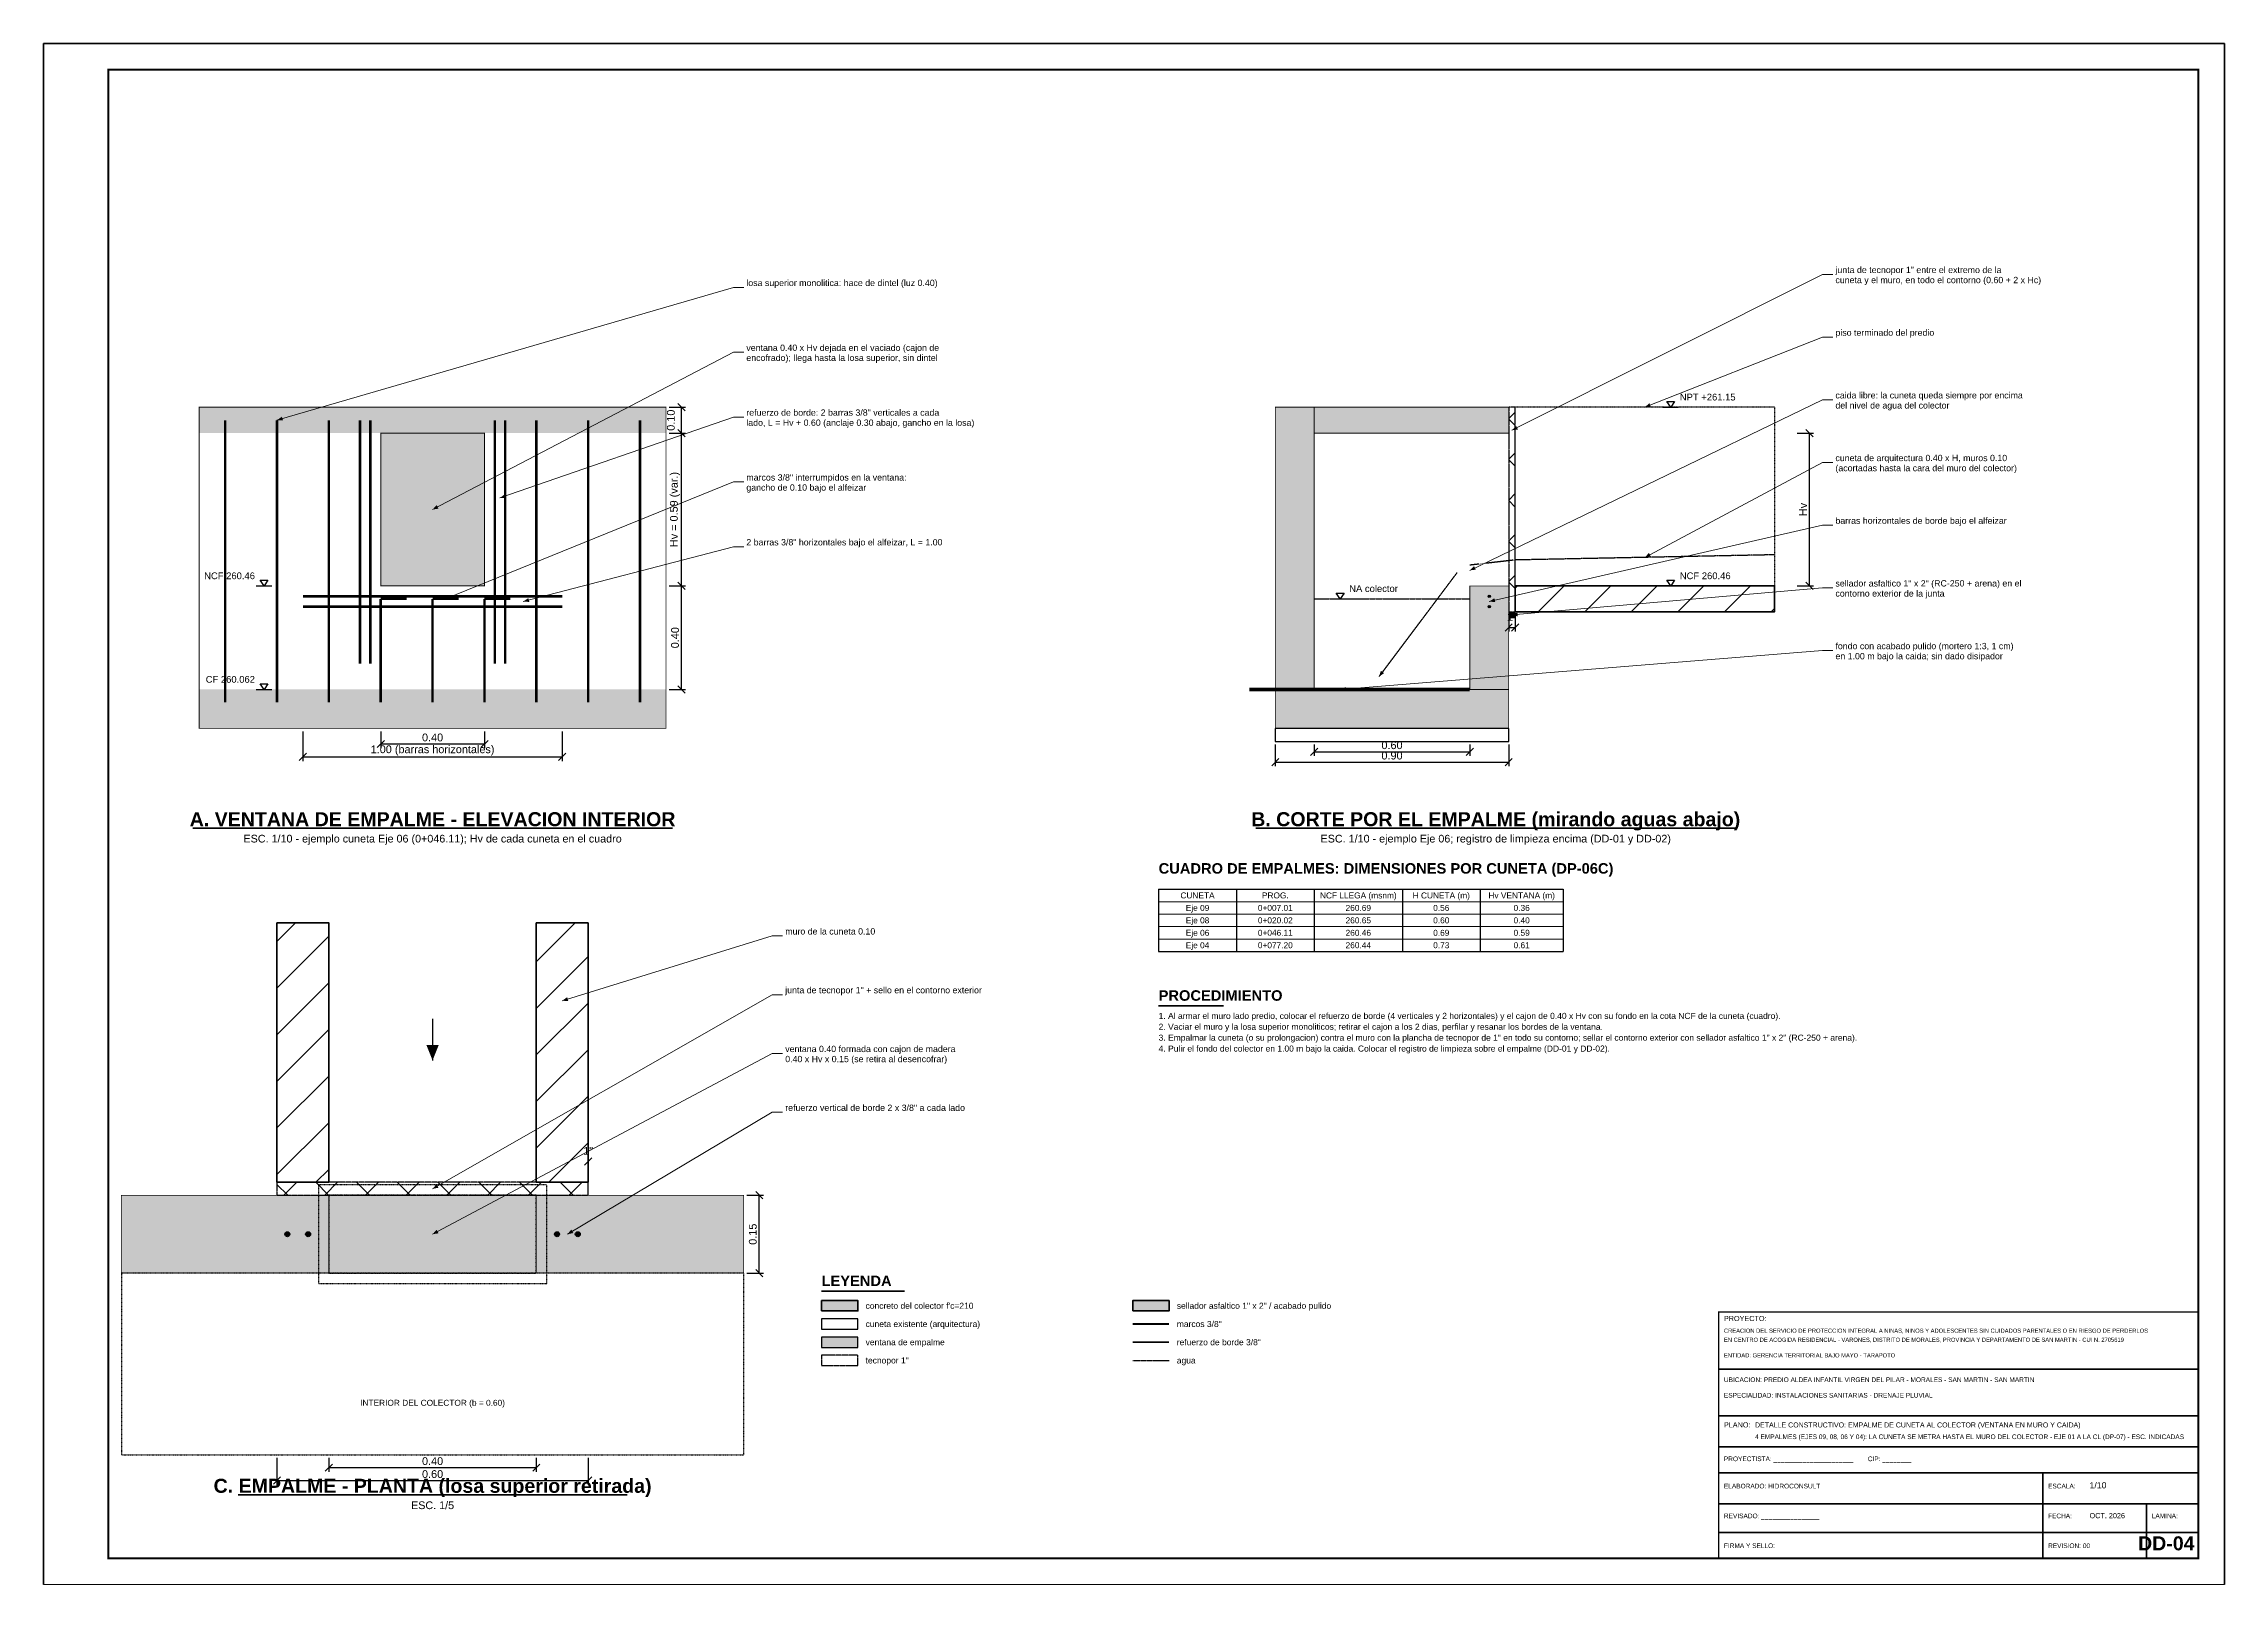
# Paper-space layout 'DD-04' of a CAD drawing. Header units: metres, sheet in millimetres. Extents: x 0 to 841, y 0 to 594.
# The model-space entities are those that its viewports show. They can reach past a viewport. Long polylines and large blocks are cut down to what shows.
import ezdxf
from ezdxf.enums import TextEntityAlignment as Align

# ---------------------------------------------------------------- set-up
doc = ezdxf.new("R2010")
doc.units = ezdxf.units.M
doc.header["$LTSCALE"] = 0.25
doc.linetypes.add('DASHED', pattern=[1.524, 1.27, -0.254])
doc.linetypes.add('HIDDEN', pattern=[0.375, 0.25, -0.125])
for name, color, linetype, lineweight in [('ACERO', 1, 'CONTINUOUS', 35), ('ACERO-LONG', 5, 'CONTINUOUS', 35), ('AGUA', 150, 'DASHED', 25), ('CONCRETO', 250, 'CONTINUOUS', 50), ('CONCRETO-OCULTO', 8, 'HIDDEN', 25), ('CORTES', 6, 'CONTINUOUS', 50), ('COTAS', 94, 'CONTINUOUS', 18), ('CUNETA', 3, 'CONTINUOUS', 35), ('GRILLA', 9, 'CONTINUOUS', 13), ('LLAMADAS', 30, 'CONTINUOUS', 18), ('MARCO', 7, 'CONTINUOUS', 50), ('ROTULO', 7, 'CONTINUOUS', 35), ('TERRENO', 7, 'CONTINUOUS', 30), ('TITULOS', 160, 'CONTINUOUS', 35)]:
    doc.layers.add(name, color=color, linetype=linetype, lineweight=lineweight)
for name, color, linetype in [('ACERO-PUNTOS', 5, 'CONTINUOUS'), ('CUNETA-OCULTA', 3, 'HIDDEN'), ('EXCAVACION', 8, 'HIDDEN'), ('FLUJO', 150, 'CONTINUOUS'), ('JUNTAS', 8, 'DASHED'), ('LEYENDA', 7, 'CONTINUOUS'), ('NIVELES', 7, 'CONTINUOUS'), ('ROTULO-TEXTO', 7, 'CONTINUOUS'), ('SOLADO', 8, 'CONTINUOUS'), ('TERRENO-ACHURADO', 8, 'CONTINUOUS'), ('TEXTOS', 7, 'CONTINUOUS'), ('TEXTOS-NOTAS', 7, 'CONTINUOUS')]:
    doc.layers.add(name, color=color, linetype=linetype)
doc.layers.add('CONCRETO-ACHURADO', color=8, linetype='CONTINUOUS', true_color=0xe2e2e2)
doc.layers.add('ISO-CUNETA', color=94, linetype='CONTINUOUS', true_color=0xa8d6a8)
doc.styles.get("Standard").update_dxf_attribs({"font": 'arial.ttf'})
doc.styles.add('TITULOS', font='arialbd.ttf')
doc.dimstyles.new('COT-10', dxfattribs={"dimscale": 0.01, "dimtxt": 3, "dimasz": 2.2, "dimexe": 1.6, "dimexo": 1.2, "dimgap": 1, "dimtad": 1, "dimzin": 0, "dimdsep": 46, "dimtxsty": 'Standard', "dimtsz": 1.4, "dimcen": 2.5, "dimclrd": 256, "dimclre": 256, "dimclrt": 7, "dimazin": 3, "dimtfac": 1, "dimtmove": 0, "dimatfit": 3})

# ---------------------------------------------------------------- blocks, each defined once
blk = doc.blocks.new('SIMB-NIVEL')
at = {"layer": 'NIVELES'}
blk.add_line((-3, 0), (3, 0), dxfattribs=at)
blk.add_lwpolyline([(0, 0), (-1.5, 2.2), (1.5, 2.2)], close=True, dxfattribs=at)
blk = doc.blocks.new('ACERO-38')
at = {"layer": 'ACERO-PUNTOS'}
h = blk.add_hatch(color=5, dxfattribs=at)
h.dxf.hatch_style = 1
h.paths.add_polyline_path([(-0.00475, 0, 1), (0.00475, 0, 1)])
at = {"layer": 'ACERO-PUNTOS', "color": 5}
blk.add_circle((0, 0), 0.00475, dxfattribs=at)
blk = doc.blocks.new('SIMB-FLECHA')
at = {"layer": 'FLUJO'}
blk.add_lwpolyline([(-4, 0), (4, 0)], dxfattribs=at)
blk.add_solid([(4, 0), (1, 1.2), (1, -1.2)], dxfattribs=at)

msp = doc.modelspace()

# ---------------------------------------------------------------- hatches: boundary and pattern name
at = {"layer": 'CONCRETO-ACHURADO', "true_color": 0xe2e2e2}
h = msp.add_hatch(color=7, dxfattribs=at)
h.dxf.hatch_style = 1
h.paths.add_polyline_path([(349232.6, 9281256.2283), (349234.4, 9281256.2283), (349234.4, 9281256.3283), (349232.6, 9281256.3283)])
h = msp.add_hatch(color=7, dxfattribs=at)
h.dxf.hatch_style = 1
h.paths.add_polyline_path([(349236.75, 9281255.24), (349236.9, 9281255.24), (349236.9, 9281256.3283), (349236.75, 9281256.3283)])
h = msp.add_hatch(color=7, dxfattribs=at)
h.dxf.hatch_style = 1
h.paths.add_polyline_path([(349236.9, 9281256.2283), (349237.65, 9281256.2283), (349237.65, 9281256.3283), (349236.9, 9281256.3283)])
h = msp.add_hatch(color=7, dxfattribs=at)
h.dxf.hatch_style = 1
h.paths.add_polyline_path([(349237.5, 9281255.24), (349237.65, 9281255.24), (349237.65, 9281255.6393), (349237.5, 9281255.6393)])
h = msp.add_hatch(color=7, dxfattribs=at)
h.dxf.hatch_style = 1
h.paths.add_polyline_path([(349232.6, 9281255.09), (349234.4, 9281255.09), (349234.4, 9281255.24), (349232.6, 9281255.24)])
h = msp.add_hatch(color=7, dxfattribs=at)
h.dxf.hatch_style = 1
h.paths.add_polyline_path([(349236.75, 9281255.09), (349237.65, 9281255.09), (349237.65, 9281255.24), (349236.75, 9281255.24)])
h = msp.add_hatch(color=7, dxfattribs=at)
h.dxf.hatch_style = 1
h.paths.add_polyline_path([(349232.3, 9281252.99), (349233.1, 9281252.99), (349233.1, 9281253.29), (349232.3, 9281253.29)])
h = msp.add_hatch(color=7, dxfattribs=at)
h.dxf.hatch_style = 1
h.paths.add_polyline_path([(349233.9, 9281252.99), (349234.7, 9281252.99), (349234.7, 9281253.29), (349233.9, 9281253.29)])
h = msp.add_hatch(color=7, dxfattribs=at)
h.dxf.hatch_style = 1
h.paths.add_polyline_path([(349235, 9281252.844), (349235.14, 9281252.844), (349235.14, 9281252.884), (349235, 9281252.884)])
at = {"layer": 'CORTES'}
h = msp.add_hatch(color=7, dxfattribs=at)
h.dxf.hatch_style = 1
h.paths.add_polyline_path([(349237.65, 9281255.5143), (349237.675, 9281255.5143), (349237.675, 9281255.5393), (349237.65, 9281255.5393)])
h = msp.add_hatch(color=7, dxfattribs=at)
h.dxf.hatch_style = 1
h.paths.add_polyline_path([(349236.2, 9281252.844), (349236.34, 9281252.844), (349236.34, 9281252.884), (349236.2, 9281252.884)])
at = {"layer": 'ISO-CUNETA', "true_color": 0xa8d6a8}
h = msp.add_hatch(color=7, dxfattribs=at)
h.dxf.hatch_style = 1
h.paths.add_polyline_path([(349233.3, 9281255.6393), (349233.7, 9281255.6393), (349233.7, 9281256.2283), (349233.3, 9281256.2283)])
h = msp.add_hatch(color=7, dxfattribs=at)
h.dxf.hatch_style = 1
h.paths.add_polyline_path([(349233.1, 9281252.99), (349233.9, 9281252.99), (349233.9, 9281253.29), (349233.1, 9281253.29)])
h = msp.add_hatch(color=7, dxfattribs=at)
h.dxf.hatch_style = 1
h.paths.add_polyline_path([(349235, 9281252.7036), (349235.14, 9281252.7036), (349235.14, 9281252.7436), (349235, 9281252.7436)])
at = {"layer": 'JUNTAS'}
h = msp.add_hatch(dxfattribs=at)
h.set_pattern_fill('ANSI37', scale=0.035)
h.paths.add_polyline_path([(349237.65, 9281255.5393), (349237.675, 9281255.5393), (349237.675, 9281256.3283), (349237.65, 9281256.3283)])
h = msp.add_hatch(dxfattribs=at)
h.set_pattern_fill('ANSI37', scale=0.035)
h.paths.add_polyline_path([(349232.9, 9281253.29), (349234.1, 9281253.29), (349234.1, 9281253.34), (349232.9, 9281253.34)])
at = {"layer": 'TERRENO-ACHURADO'}
h = msp.add_hatch(dxfattribs=at)
h.set_pattern_fill('ANSI31', scale=0.04)
h.paths.add_polyline_path([(349237.675, 9281255.5393), (349238.675, 9281255.5393), (349238.675, 9281255.6393), (349237.675, 9281255.6393)])
h = msp.add_hatch(dxfattribs=at)
h.set_pattern_fill('ANSI31', scale=0.04)
h.paths.add_polyline_path([(349233.1, 9281253.34), (349232.9, 9281253.34), (349232.9, 9281254.34), (349233.1, 9281254.34)])
h = msp.add_hatch(dxfattribs=at)
h.set_pattern_fill('ANSI31', scale=0.04)
h.paths.add_polyline_path([(349233.9, 9281253.34), (349234.1, 9281253.34), (349234.1, 9281254.34), (349233.9, 9281254.34)])

# ---------------------------------------------------------------- linework, layer by layer
at = {"layer": 'ACERO'}
for points, const_width in [([(349232.7, 9281255.19), (349232.7, 9281256.2783)], 0.0095), ([(349232.9, 9281255.19), (349232.9, 9281256.2783)], 0.0095), ([(349233.1, 9281255.19), (349233.1, 9281256.2783)], 0.0095), ([(349233.9, 9281255.19), (349233.9, 9281256.2783)], 0.0095), ([(349234.1, 9281255.19), (349234.1, 9281256.2783)], 0.0095), ([(349234.3, 9281255.19), (349234.3, 9281256.2783)], 0.0095), ([(349233.3, 9281255.19), (349233.3, 9281255.5893)], 0.0095), ([(349233.3, 9281255.5893), (349233.4, 9281255.5893)], 0.0095), ([(349233.5, 9281255.19), (349233.5, 9281255.5893)], 0.0095), ([(349233.5, 9281255.5893), (349233.6, 9281255.5893)], 0.0095), ([(349233.7, 9281255.19), (349233.7, 9281255.5893)], 0.0095), ([(349233.7, 9281255.5893), (349233.8, 9281255.5893)], 0.0095), ([(349236.2, 9281252.7938), (349236.34, 9281252.7938)], 0.007)]:
    msp.add_lwpolyline(points, dxfattribs=dict(at, const_width=const_width))
at = {"layer": 'ACERO-LONG'}
for points, const_width in [([(349233.22, 9281255.3393), (349233.22, 9281256.2783)], 0.0095), ([(349233.26, 9281255.3393), (349233.26, 9281256.2783)], 0.0095), ([(349233.74, 9281255.3393), (349233.74, 9281256.2783)], 0.0095), ([(349233.78, 9281255.3393), (349233.78, 9281256.2783)], 0.0095), ([(349233, 9281255.5993), (349234, 9281255.5993)], 0.0095), ([(349233, 9281255.5593), (349234, 9281255.5593)], 0.0095), ([(349236.2, 9281252.7236), (349236.34, 9281252.7236)], 0.007)]:
    msp.add_lwpolyline(points, dxfattribs=dict(at, const_width=const_width))
at = {"layer": 'AGUA'}
for p, q in [((349237.45, 9281255.6893), (349237.15, 9281255.29)), ((349236.2, 9281252.6534), (349236.34, 9281252.6534))]:
    msp.add_line(p, q, dxfattribs=at)
for points in [[(349238.675, 9281255.7593), (349237.675, 9281255.7393), (349237.5, 9281255.7193)], [(349236.9, 9281255.59), (349237.5, 9281255.59)]]:
    msp.add_lwpolyline(points, dxfattribs=at)
msp.add_solid([(349237.15, 9281255.29), (349237.1694, 9281255.303), (349237.1571, 9281255.3122)], dxfattribs=at)
at = {"layer": 'CONCRETO', "const_width": 0.003}
for points in [[(349232.6, 9281255.09), (349234.4, 9281255.09), (349234.4, 9281256.3283), (349232.6, 9281256.3283)], [(349236.75, 9281255.24), (349236.9, 9281255.24), (349236.9, 9281256.3283), (349236.75, 9281256.3283)], [(349236.9, 9281256.2283), (349237.65, 9281256.2283), (349237.65, 9281256.3283), (349236.9, 9281256.3283)], [(349237.5, 9281255.24), (349237.65, 9281255.24), (349237.65, 9281255.6393), (349237.5, 9281255.6393)], [(349236.75, 9281255.09), (349237.65, 9281255.09), (349237.65, 9281255.24), (349236.75, 9281255.24)], [(349232.3, 9281252.99), (349233.1, 9281252.99), (349233.1, 9281253.29), (349232.3, 9281253.29)], [(349233.9, 9281252.99), (349234.7, 9281252.99), (349234.7, 9281253.29), (349233.9, 9281253.29)]]:
    msp.add_lwpolyline(points, close=True, dxfattribs=at)
at = {"layer": 'CONCRETO'}
msp.add_lwpolyline([(349235, 9281252.844), (349235.14, 9281252.844), (349235.14, 9281252.884), (349235, 9281252.884)], close=True, dxfattribs=at)
at = {"layer": 'CONCRETO-OCULTO'}
msp.add_lwpolyline([(349232.3, 9281252.29), (349234.7, 9281252.29), (349234.7, 9281252.99), (349232.3, 9281252.99)], close=True, dxfattribs=at)
at = {"layer": 'CORTES', "const_width": 0.015}
msp.add_lwpolyline([(349236.65, 9281255.24), (349237.5, 9281255.24)], dxfattribs=at)
at = {"layer": 'CORTES'}
msp.add_lwpolyline([(349236.2, 9281252.844), (349236.34, 9281252.844), (349236.34, 9281252.884), (349236.2, 9281252.884)], close=True, dxfattribs=at)
at = {"layer": 'CUNETA', "const_width": 0.004}
msp.add_lwpolyline([(349233.3, 9281255.6393), (349233.7, 9281255.6393), (349233.7, 9281256.2283), (349233.3, 9281256.2283)], close=True, dxfattribs=at)
at = {"layer": 'CUNETA'}
for points in [[(349237.675, 9281255.5393), (349238.675, 9281255.5393), (349238.675, 9281255.6393), (349237.675, 9281255.6393)], [(349233.1, 9281253.34), (349232.9, 9281253.34), (349232.9, 9281254.34), (349233.1, 9281254.34)], [(349233.9, 9281253.34), (349234.1, 9281253.34), (349234.1, 9281254.34), (349233.9, 9281254.34)]]:
    msp.add_lwpolyline(points, close=True, dxfattribs=at)
at = {"layer": 'CUNETA-OCULTA'}
msp.add_lwpolyline([(349237.675, 9281255.6393), (349237.675, 9281256.3293), (349238.675, 9281256.3293), (349238.675, 9281255.6393)], dxfattribs=at)
msp.add_lwpolyline([(349233.1, 9281252.99), (349233.9, 9281252.99), (349233.9, 9281253.29), (349233.1, 9281253.29)], close=True, dxfattribs=at)
at = {"layer": 'EXCAVACION'}
msp.add_lwpolyline([(349233.06, 9281252.95), (349233.94, 9281252.95), (349233.94, 9281253.33), (349233.06, 9281253.33)], close=True, dxfattribs=at)
at = {"layer": 'GRILLA'}
for p, q in [((349236.3, 9281254.422), (349237.86, 9281254.422)), ((349236.3, 9281254.374), (349237.86, 9281254.374)), ((349236.3, 9281254.326), (349237.86, 9281254.326)), ((349236.3, 9281254.278), (349237.86, 9281254.278))]:
    msp.add_line(p, q, dxfattribs=at)
at = {"layer": 'ISO-CUNETA'}
msp.add_lwpolyline([(349235, 9281252.7036), (349235.14, 9281252.7036), (349235.14, 9281252.7436), (349235, 9281252.7436)], close=True, dxfattribs=at)
at = {"layer": 'JUNTAS'}
for points in [[(349237.65, 9281255.5393), (349237.675, 9281255.5393), (349237.675, 9281256.3283), (349237.65, 9281256.3283)], [(349232.9, 9281253.29), (349234.1, 9281253.29), (349234.1, 9281253.34), (349232.9, 9281253.34)], [(349235, 9281252.6334), (349235.14, 9281252.6334), (349235.14, 9281252.6734), (349235, 9281252.6734)]]:
    msp.add_lwpolyline(points, close=True, dxfattribs=at)
at = {"layer": 'LLAMADAS'}
for p, q in [((349238.86, 9281256.84), (349237.6625, 9281256.2393)), ((349238.9, 9281256.84), (349238.86, 9281256.84)), ((349234.66, 9281256.79), (349232.9, 9281256.2783)), ((349234.7, 9281256.79), (349234.66, 9281256.79)), ((349238.86, 9281256.5983), (349238.175, 9281256.3283)), ((349238.9, 9281256.5983), (349238.86, 9281256.5983)), ((349234.66, 9281256.54), (349233.5, 9281255.9338)), ((349234.7, 9281256.54), (349234.66, 9281256.54)), ((349238.86, 9281256.3567), (349237.5, 9281255.6993)), ((349238.9, 9281256.3567), (349238.86, 9281256.3567)), ((349234.66, 9281256.29), (349233.76, 9281255.9783)), ((349234.7, 9281256.29), (349234.66, 9281256.29)), ((349238.86, 9281256.115), (349238.175, 9281255.7493)), ((349238.9, 9281256.115), (349238.86, 9281256.115)), ((349234.66, 9281256.04), (349233.55, 9281255.5893)), ((349234.7, 9281256.04), (349234.66, 9281256.04)), ((349238.86, 9281255.8733), (349237.575, 9281255.5793)), ((349238.9, 9281255.8733), (349238.86, 9281255.8733)), ((349234.66, 9281255.79), (349233.85, 9281255.5793)), ((349234.7, 9281255.79), (349234.66, 9281255.79)), ((349238.86, 9281255.6317), (349237.6625, 9281255.5273)), ((349238.9, 9281255.6317), (349238.86, 9281255.6317)), ((349238.86, 9281255.39), (349237, 9281255.24)), ((349238.9, 9281255.39), (349238.86, 9281255.39)), ((349234.81, 9281254.29), (349234, 9281254.04)), ((349234.85, 9281254.29), (349234.81, 9281254.29)), ((349234.81, 9281254.0633), (349233.5, 9281253.315)), ((349234.85, 9281254.0633), (349234.81, 9281254.0633)), ((349234.81, 9281253.8367), (349233.5, 9281253.14)), ((349234.85, 9281253.8367), (349234.81, 9281253.8367)), ((349234.81, 9281253.61), (349234.02, 9281253.14)), ((349234.85, 9281253.61), (349234.81, 9281253.61))]:
    msp.add_line(p, q, dxfattribs=at)
for points in [[(349238.175, 9281256.3283), (349238.1983, 9281256.3292), (349238.1926, 9281256.3436)], [(349232.9, 9281256.2783), (349232.9233, 9281256.2771), (349232.919, 9281256.2919)], [(349237.6625, 9281256.2393), (349237.6856, 9281256.2423), (349237.6787, 9281256.2561)], [(349233.76, 9281255.9783), (349233.7833, 9281255.9783), (349233.7783, 9281255.9928)], [(349233.5, 9281255.9338), (349233.5231, 9281255.9372), (349233.5159, 9281255.9508)], [(349238.175, 9281255.7493), (349238.198, 9281255.7529), (349238.1908, 9281255.7665)], [(349237.5, 9281255.6993), (349237.5232, 9281255.702), (349237.5165, 9281255.7158)], [(349233.55, 9281255.5893), (349233.5733, 9281255.5905), (349233.5675, 9281255.6047)], [(349233.85, 9281255.5793), (349233.8732, 9281255.5774), (349233.8694, 9281255.5923)], [(349237.575, 9281255.5793), (349237.5982, 9281255.5767), (349237.5947, 9281255.5917)], [(349237.6625, 9281255.5273), (349237.6851, 9281255.5216), (349237.6837, 9281255.5369)], [(349237, 9281255.24), (349237.0225, 9281255.2341), (349237.0213, 9281255.2494)], [(349234, 9281254.04), (349234.0233, 9281254.0391), (349234.0188, 9281254.0538)], [(349233.5, 9281253.315), (349233.5229, 9281253.3192), (349233.5153, 9281253.3326)], [(349233.5, 9281253.14), (349233.523, 9281253.1435), (349233.5158, 9281253.1571)], [(349234.02, 9281253.14), (349234.0428, 9281253.1446), (349234.035, 9281253.1579)]]:
    msp.add_solid(points, dxfattribs=at)
at = {"layer": 'MARCO'}
msp.add_lwpolyline([(349232, 9281251.79), (349240.41, 9281251.79), (349240.41, 9281257.73), (349232, 9281257.73)], close=True, dxfattribs=at)
at = {"layer": 'MARCO', "const_width": 0.008}
msp.add_lwpolyline([(349232.25, 9281251.89), (349240.31, 9281251.89), (349240.31, 9281257.63), (349232.25, 9281257.63)], close=True, dxfattribs=at)
at = {"layer": 'ROTULO'}
for p, q in [((349238.46, 9281252.62), (349240.31, 9281252.62)), ((349238.46, 9281252.44), (349240.31, 9281252.44)), ((349238.46, 9281252.32), (349240.31, 9281252.32)), ((349238.46, 9281252.22), (349240.31, 9281252.22)), ((349239.71, 9281252.22), (349239.71, 9281251.89)), ((349238.46, 9281252.1), (349240.31, 9281252.1)), ((349240.11, 9281252.1), (349240.11, 9281251.89)), ((349238.46, 9281251.99), (349240.31, 9281251.99))]:
    msp.add_line(p, q, dxfattribs=at)
at = {"layer": 'ROTULO', "const_width": 0.005}
msp.add_lwpolyline([(349238.46, 9281251.89), (349240.31, 9281251.89), (349240.31, 9281252.84), (349238.46, 9281252.84)], close=True, dxfattribs=at)
at = {"layer": 'SOLADO'}
msp.add_lwpolyline([(349236.75, 9281255.04), (349237.65, 9281255.04), (349237.65, 9281255.09), (349236.75, 9281255.09)], close=True, dxfattribs=at)
at = {"layer": 'TERRENO', "const_width": 0.002}
msp.add_lwpolyline([(349237.675, 9281256.3283), (349238.675, 9281256.3283)], dxfattribs=at)
at = {"layer": 'TERRENO-ACHURADO'}
msp.add_lwpolyline([(349235, 9281252.7738), (349235.14, 9281252.7738), (349235.14, 9281252.8138), (349235, 9281252.8138)], close=True, dxfattribs=at)
at = {"layer": 'TEXTOS'}
for p, q in [((349236.3, 9281254.47), (349237.86, 9281254.47)), ((349236.3, 9281254.47), (349236.3, 9281254.23)), ((349236.6, 9281254.47), (349236.6, 9281254.23)), ((349236.9, 9281254.47), (349236.9, 9281254.23)), ((349237.24, 9281254.47), (349237.24, 9281254.23)), ((349237.54, 9281254.47), (349237.54, 9281254.23)), ((349237.86, 9281254.47), (349237.86, 9281254.23)), ((349236.3, 9281254.23), (349237.86, 9281254.23))]:
    msp.add_line(p, q, dxfattribs=at)
at = {"layer": 'TITULOS'}
for p, q in [((349232.575, 9281254.705), (349234.425, 9281254.705)), ((349236.675, 9281254.705), (349238.525, 9281254.705)), ((349236.3, 9281254.02), (349236.55, 9281254.02)), ((349235, 9281252.92), (349235.32, 9281252.92)), ((349232.75, 9281252.135), (349234.25, 9281252.135))]:
    msp.add_line(p, q, dxfattribs=at)

# ---------------------------------------------------------------- block references
for p in [(349237.575, 9281255.5993), (349237.575, 9281255.5593)]:
    msp.add_blockref('ACERO-38', p)
at = {"xscale": 2, "yscale": 2}
for p in [(349232.94, 9281253.14), (349233.02, 9281253.14), (349233.98, 9281253.14), (349234.06, 9281253.14)]:
    msp.add_blockref('ACERO-38', p, dxfattribs=at)
at = {"layer": 'FLUJO', "xscale": 0.02, "yscale": 0.02, "rotation": -90}
msp.add_blockref('SIMB-FLECHA', (349233.5, 9281253.89), dxfattribs=at)
at = {"layer": 'NIVELES', "xscale": 0.01, "yscale": 0.01}
for p in [(349238.275, 9281256.3283), (349232.85, 9281255.6393), (349238.275, 9281255.6393), (349237, 9281255.59), (349232.85, 9281255.24)]:
    msp.add_blockref('SIMB-NIVEL', p, dxfattribs=at)

# ---------------------------------------------------------------- texts
at = {"layer": 'LEYENDA'}
for s, p in [("concreto del colector f'c=210", (349235.17, 9281252.864)), ('sellador asfaltico 1" x 2" / acabado pulido', (349236.37, 9281252.864)), ('cuneta existente (arquitectura)', (349235.17, 9281252.7938)), ('marcos 3/8"', (349236.37, 9281252.7938)), ('ventana de empalme', (349235.17, 9281252.7236)), ('refuerzo de borde 3/8"', (349236.37, 9281252.7236)), ('tecnopor 1"', (349235.17, 9281252.6534)), ('agua', (349236.37, 9281252.6534))]:
    msp.add_text(s, height=0.0234, dxfattribs=at).set_placement(p, align=Align.MIDDLE_LEFT)
at = {"layer": 'NIVELES'}
for s, p in [('NPT +261.15', (349238.31, 9281256.3543)), ('NCF 260.46', (349238.31, 9281255.6653)), ('NA colector', (349237.035, 9281255.616))]:
    msp.add_text(s, height=0.026, dxfattribs=at).set_placement(p)
for s, p in [('NCF 260.46', (349232.815, 9281255.6653)), ('CF 260.062', (349232.815, 9281255.266))]:
    msp.add_text(s, height=0.026, dxfattribs=at).set_placement(p, align=Align.RIGHT)
at = {"layer": 'ROTULO-TEXTO'}
for s, height, p in [('PROYECTO:', 0.02, (349238.48, 9281252.805)), ('CREACION DEL SERVICIO DE PROTECCION INTEGRAL A NINAS, NINOS Y ADOLESCENTES SIN CUIDADOS PARENTALES O EN RIESGO DE PERDERLOS', 0.016, (349238.48, 9281252.76)), ('EN CENTRO DE ACOGIDA RESIDENCIAL - VARONES, DISTRITO DE MORALES, PROVINCIA Y DEPARTAMENTO DE SAN MARTIN - CUI N. 2705619', 0.016, (349238.48, 9281252.725)), ('ENTIDAD: GERENCIA TERRITORIAL BAJO MAYO - TARAPOTO', 0.016, (349238.48, 9281252.665)), ('UBICACION: PREDIO ALDEA INFANTIL VIRGEN DEL PILAR - MORALES - SAN MARTIN - SAN MARTIN', 0.018, (349238.48, 9281252.57)), ('ESPECIALIDAD: INSTALACIONES SANITARIAS - DRENAJE PLUVIAL', 0.018, (349238.48, 9281252.51)), ('PLANO:', 0.02, (349238.48, 9281252.395)), ('4 EMPALMES (EJES 09, 08, 06 Y 04): LA CUNETA SE METRA HASTA EL MURO DEL COLECTOR - EJE 01 A LA CL (DP-07) - ESC. INDICADAS', 0.018, (349238.6, 9281252.35)), ('DETALLE CONSTRUCTIVO: EMPALME DE CUNETA AL COLECTOR (VENTANA EN MURO Y CAIDA)', 0.019325, (349238.6, 9281252.395)), ('PROYECTISTA: ______________________        CIP: ________', 0.018, (349238.48, 9281252.265)), ('ELABORADO: HIDROCONSULT', 0.018, (349238.48, 9281252.16)), ('ESCALA:', 0.018, (349239.73, 9281252.16)), ('1/10', 0.024, (349239.89, 9281252.16)), ('REVISADO: ________________', 0.018, (349238.48, 9281252.045)), ('FECHA:', 0.018, (349239.73, 9281252.045)), ('OCT. 2026', 0.02, (349239.89, 9281252.045)), ('LAMINA:', 0.018, (349240.13, 9281252.045)), ('FIRMA Y SELLO:', 0.018, (349238.48, 9281251.93)), ('REVISION: 00', 0.018, (349239.73, 9281251.93))]:
    msp.add_text(s, height=height, dxfattribs=at).set_placement(p)
at = {"layer": 'TEXTOS'}
for s, p in [('junta de tecnopor 1" entre el extremo de la', (349238.91, 9281256.8454)), ('cuneta y el muro, en todo el contorno (0.60 + 2 x Hc)', (349238.91, 9281256.8065)), ('losa superior monolitica: hace de dintel (luz 0.40)', (349234.71, 9281256.7954)), ('piso terminado del predio', (349238.91, 9281256.6037)), ('ventana 0.40 x Hv dejada en el vaciado (cajon de', (349234.71, 9281256.5454)), ('encofrado); llega hasta la losa superior, sin dintel', (349234.71, 9281256.5065)), ('refuerzo de borde: 2 barras 3/8" verticales a cada', (349234.71, 9281256.2954)), ('caida libre: la cuneta queda siempre por encima', (349238.91, 9281256.3621)), ('del nivel de agua del colector', (349238.91, 9281256.3232)), ('lado, L = Hv + 0.60 (anclaje 0.30 abajo, gancho en la losa)', (349234.71, 9281256.2565)), ('marcos 3/8" interrumpidos en la ventana:', (349234.71, 9281256.0454)), ('cuneta de arquitectura 0.40 x H, muros 0.10', (349238.91, 9281256.1204)), ('(acortadas hasta la cara del muro del colector)', (349238.91, 9281256.0815)), ('gancho de 0.10 bajo el alfeizar', (349234.71, 9281256.0065)), ('barras horizontales de borde bajo el alfeizar', (349238.91, 9281255.8787)), ('2 barras 3/8" horizontales bajo el alfeizar, L = 1.00', (349234.71, 9281255.7954)), ('sellador asfaltico 1" x 2" (RC-250 + arena) en el', (349238.91, 9281255.6371)), ('contorno exterior de la junta', (349238.91, 9281255.5982)), ('fondo con acabado pulido (mortero 1:3, 1 cm)', (349238.91, 9281255.3954)), ('en 1.00 m bajo la caida; sin dado disipador', (349238.91, 9281255.3565)), ('muro de la cuneta 0.10', (349234.86, 9281254.2954)), ('junta de tecnopor 1" + sello en el contorno exterior', (349234.86, 9281254.0687)), ('ventana 0.40 formada con cajon de madera', (349234.86, 9281253.8421)), ('0.40 x Hv x 0.15 (se retira al desencofrar)', (349234.86, 9281253.8032)), ('refuerzo vertical de borde 2 x 3/8" a cada lado', (349234.86, 9281253.6154))]:
    msp.add_text(s, height=0.0243, dxfattribs=at).set_placement(p)
for s, height, p in [('ESC. 1/10 - ejemplo cuneta Eje 06 (0+046.11); Hv de cada cuneta en el cuadro', 0.0297, (349233.5, 9281254.665)), ('ESC. 1/10 - ejemplo Eje 06; registro de limpieza encima (DD-01 y DD-02)', 0.0297, (349237.6, 9281254.665)), ('CUNETA', 0.02295, (349236.45, 9281254.446)), ('Eje 09', 0.02295, (349236.45, 9281254.398)), ('0+007.01', 0.02295, (349236.75, 9281254.398)), ('PROG.', 0.02295, (349236.75, 9281254.446)), ('NCF LLEGA (msnm)', 0.02295, (349237.07, 9281254.446)), ('260.69', 0.02295, (349237.07, 9281254.398)), ('H CUNETA (m)', 0.02295, (349237.39, 9281254.446)), ('0.56', 0.02295, (349237.39, 9281254.398)), ('Hv VENTANA (m)', 0.02295, (349237.7, 9281254.446)), ('0.36', 0.02295, (349237.7, 9281254.398)), ('Eje 08', 0.02295, (349236.45, 9281254.35)), ('Eje 06', 0.02295, (349236.45, 9281254.302)), ('0+020.02', 0.02295, (349236.75, 9281254.35)), ('0+046.11', 0.02295, (349236.75, 9281254.302)), ('260.65', 0.02295, (349237.07, 9281254.35)), ('260.46', 0.02295, (349237.07, 9281254.302)), ('0.60', 0.02295, (349237.39, 9281254.35)), ('0.69', 0.02295, (349237.39, 9281254.302)), ('0.40', 0.02295, (349237.7, 9281254.35)), ('0.59', 0.02295, (349237.7, 9281254.302)), ('Eje 04', 0.02295, (349236.45, 9281254.254)), ('0+077.20', 0.02295, (349236.75, 9281254.254)), ('260.44', 0.02295, (349237.07, 9281254.254)), ('0.73', 0.02295, (349237.39, 9281254.254)), ('0.61', 0.02295, (349237.7, 9281254.254)), ('INTERIOR DEL COLECTOR (b = 0.60)', 0.02295, (349233.5, 9281252.49)), ('ESC. 1/5', 0.0297, (349233.5, 9281252.095))]:
    msp.add_text(s, height=height, dxfattribs=at).set_placement(p, align=Align.MIDDLE_CENTER)
at = {"layer": 'TEXTOS-NOTAS'}
for s, p in [('1. Al armar el muro lado predio, colocar el refuerzo de borde (4 verticales y 2 horizontales) y el cajon de 0.40 x Hv con su fondo en la cota NCF de la cuneta (cuadro).', (349236.3, 9281253.97)), ('3. Empalmar la cuneta (o su prolongacion) contra el muro con la plancha de tecnopor de 1" en todo su contorno; sellar el contorno exterior con sellador asfaltico 1" x 2" (RC-250 + arena).', (349236.3, 9281253.886)), ('2. Vaciar el muro y la losa superior monoliticos; retirar el cajon a los 2 dias, perfilar y resanar los bordes de la ventana.', (349236.3, 9281253.928)), ('4. Pulir el fondo del colector en 1.00 m bajo la caida. Colocar el registro de limpieza sobre el empalme (DD-01 y DD-02).', (349236.3, 9281253.844))]:
    msp.add_text(s, height=0.0234, dxfattribs=at).set_placement(p)
at = {"layer": 'TITULOS', "style": 'TITULOS'}
for s, p in [('A. VENTANA DE EMPALME - ELEVACION INTERIOR', (349233.5, 9281254.74)), ('B. CORTE POR EL EMPALME (mirando aguas abajo)', (349237.6, 9281254.74)), ('C. EMPALME - PLANTA (losa superior retirada)', (349233.5, 9281252.17))]:
    msp.add_text(s, height=0.054, dxfattribs=at).set_placement(p, align=Align.MIDDLE_CENTER)
for s, p in [('CUADRO DE EMPALMES: DIMENSIONES POR CUNETA (DP-06C)', (349236.3, 9281254.53)), ('PROCEDIMIENTO', (349236.3, 9281254.04)), ('LEYENDA', (349235, 9281252.94))]:
    msp.add_text(s, height=0.0405, dxfattribs=at).set_placement(p)
msp.add_text('DD-04', height=0.054, dxfattribs=at).set_placement((349240.295, 9281251.905), align=Align.BOTTOM_RIGHT)

# ---------------------------------------------------------------- dimensions: what is measured, and where the dimension line sits
at = {"layer": 'COTAS'}
for base, p1, p2, text in [((349234.46, 9281256.2283), (349234.4, 9281256.2283), (349234.4, 9281256.3283), '0.10'), ((349234.46, 9281255.6393), (349234.4, 9281255.6393), (349234.4, 9281256.2283), 'Hv = 0.59 (var.)'), ((349238.81, 9281255.6393), (349238.75, 9281255.6393), (349238.75, 9281256.2283), 'Hv'), ((349234.46, 9281255.24), (349234.4, 9281255.24), (349234.4, 9281255.6393), '0.40'), ((349234.76, 9281252.99), (349234.7, 9281252.99), (349234.7, 9281253.29), '0.15')]:
    msp.add_linear_dim(base=base, p1=p1, p2=p2, angle=90, text=text, dimstyle='COT-10', dxfattribs=at).render()
for base, p1, p2, text in [((349237.65, 9281255.4793), (349237.65, 9281255.5393), (349237.675, 9281255.5393), '1"'), ((349233, 9281254.98), (349233, 9281255.09), (349234, 9281255.09), '1.00 (barras horizontales)'), ((349233.3, 9281255.03), (349233.3, 9281255.09), (349233.7, 9281255.09), '0.40'), ((349236.75, 9281254.96), (349236.75, 9281255.04), (349237.65, 9281255.04), '0.90'), ((349236.9, 9281255), (349236.9, 9281255.04), (349237.5, 9281255.04), '0.60'), ((349234.1, 9281253.42), (349234.1, 9281253.29), (349234.1, 9281253.34), '1"'), ((349232.9, 9281252.19), (349232.9, 9281252.29), (349234.1, 9281252.29), '0.60'), ((349233.1, 9281252.24), (349233.1, 9281252.29), (349233.9, 9281252.29), '0.40')]:
    msp.add_linear_dim(base=base, p1=p1, p2=p2, text=text, dimstyle='COT-10', dxfattribs=at).render()

psp = doc.layouts.new('DD-04')

# ---------------------------------------------------------------- viewports
at = {"layer": 'MARCO'}
psp.add_viewport(center=(420.5, 297), size=(841, 594), view_center_point=(349236.205, 9281254.76), view_height=5.94, dxfattribs=at)

doc.saveas('drawing.dxf')
